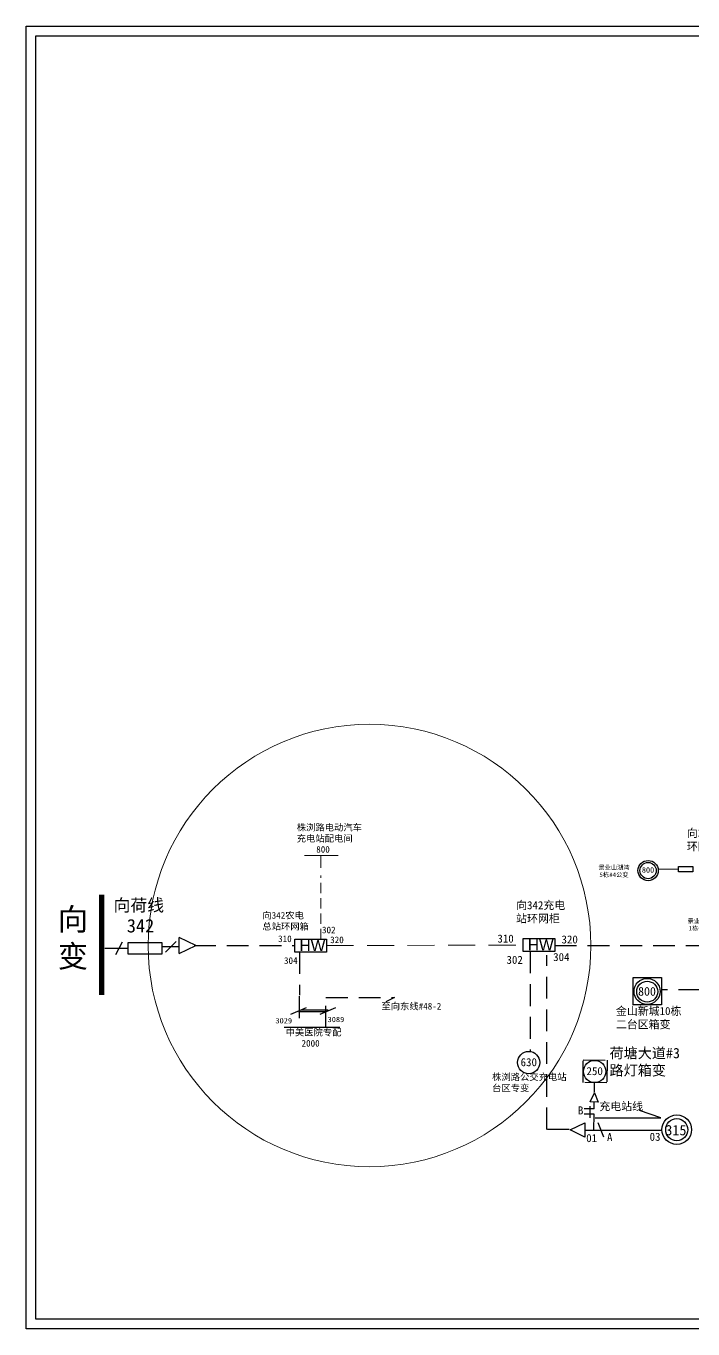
# Model space of a CAD drawing. Extents: x 417 to 858, y 49 to 343.
# Drawn here: x 417.1 to 567.4, y 48.9 to 342.7 of the extents above; entities that cross this region are included whole.
import ezdxf

# ---------------------------------------------------------------- set-up
doc = ezdxf.new("R2010")
doc.units = 0
doc.header["$LTSCALE"] = 0.774411
doc.linetypes.add('ACAD_ISO02W100', pattern=[15, 12, -3])
doc.linetypes.add('DASHED2', pattern=[9.525, 6.35, -3.175])
doc.layers.get('0').update_dxf_attribs({"linetype": 'CONTINUOUS'})
doc.layers.add('0-RefEdit0', color=7, linetype='CONTINUOUS')
doc.layers.add('Layer2', color=1, linetype='CONTINUOUS')
doc.styles.add('宋体_txtstyle_0.00_0_0', font='')
doc.styles.add('宋体_txtstyle_1.50_0_0', font='SIMSUN.TTC', dxfattribs={"height": 1.5})
doc.styles.add('宋体_txtstyle_150.00_0_0150', font='SIMSUN.TTC', dxfattribs={"height": 150})
doc.styles.add('宋体_txtstyle_2.33_0_0', font='', dxfattribs={"height": 2.327738})
doc.styles.add('宋体_txtstyle_26.00_0_0', font='', dxfattribs={"height": 26.003762})
doc.styles.add('宋体_txtstyle_6.55_0_0', font='', dxfattribs={"height": 6.552279})
doc.styles.get('宋体_txtstyle_0.00_0_0').set_extended_font_data('宋体')
doc.styles.get('宋体_txtstyle_2.33_0_0').set_extended_font_data('宋体')
doc.styles.get('宋体_txtstyle_26.00_0_0').set_extended_font_data('宋体')
doc.styles.get('宋体_txtstyle_6.55_0_0').set_extended_font_data('宋体')

msp = doc.modelspace()

# ---------------------------------------------------------------- linework, layer by layer
at = {"linetype": 'Continuous'}
for p, q in [((437.35, 133.34), (438.8, 136.15)), ((448.52, 133.84), (450.92, 136.23)), ((455.38, 135.36), (451.6, 137.16)), ((451.6, 133.57), (455.38, 135.36)), ((434.82, 134.72), (440.04, 134.73))]:
    msp.add_line(p, q, dxfattribs=at)
at = {"color": 0, "linetype": 'Continuous'}
for p, q in [((451.6, 133.57), (451.6, 137.16)), ((539.76, 93.79), (543, 95.39)), ((543, 95.39), (543, 92.13)), ((547.34, 92.1), (546, 95.39)), ((543, 92.13), (539.76, 93.79)), ((543.26, 93.67), (560.39, 93.67))]:
    msp.add_line(p, q, dxfattribs=at)
at = {"color": 0, "linetype": 'DASHED2'}
for p, q in [((454.96, 135.36), (477.7, 135.36)), ((536.27, 135.36), (605.43, 135.36)), ((478.7, 133.86), (478.7, 124.12)), ((530.71, 134), (530.71, 111.62)), ((534.5, 93.88), (534.5, 133.14)), ((478.67, 123.89), (478.67, 117.03)), ((484.68, 123.66), (500.11, 123.66)), ((484.68, 116.81), (484.68, 123.66)), ((576.42, 125.32), (560.2, 125.32)), ((534.59, 93.89), (539.51, 93.89))]:
    msp.add_line(p, q, dxfattribs=at)
at = {"linetype": 'ACAD_ISO02W100'}
msp.add_line((447.79, 135.16), (451.52, 135.15), dxfattribs=at)
at = {"linetype": 'DASHED2'}
for p, q in [((545.14, 98.52), (542.86, 98.52)), ((545.1, 97.28), (542.91, 97.28)), ((544.17, 99.14), (544.17, 96.52)), ((545.08, 93.67), (545.1, 97.28))]:
    msp.add_line(p, q, dxfattribs=at)
for p, q in [((560.14, 96.51), (555.33, 98.16)), ((545.38, 96.51), (560.14, 96.51))]:
    msp.add_line(p, q)
at = {"linetype": 'Continuous', "const_width": 1.21}
msp.add_lwpolyline([(434.13, 124.22), (434.13, 146.84)], dxfattribs=at)
at = {"linetype": 'Continuous'}
msp.add_lwpolyline([(447.67, 133.37), (440.1, 133.37), (440.1, 136.06), (447.67, 136.06)], close=True, dxfattribs=at)
at = {"color": 0, "linetype": 'Continuous'}
for points in [[(477.65, 136.81), (484.82, 136.81), (484.82, 133.83), (477.65, 133.83)], [(529.11, 136.96), (536.27, 136.96), (536.27, 133.98), (529.11, 133.98)]]:
    msp.add_lwpolyline(points, close=True, dxfattribs=at)
at = {"linetype": 'DASHED2'}
msp.add_lwpolyline([(547.98, 104.37), (542.62, 104.42), (542.67, 109.55), (548.03, 109.49)], close=True, dxfattribs=at)
at = {"color": 0, "linetype": 'Continuous'}
for centre, radius in [((557.29, 152.25), 2.28), ((557.06, 125), 2.94), ((563.75, 93.81), 3.33), ((563.75, 93.81), 2.5)]:
    msp.add_circle(centre, radius, dxfattribs=at)
at = {"color": 0}
for centre, radius in [((557.29, 152.25), 1.83), ((557.09, 124.94), 2.36)]:
    msp.add_circle(centre, radius, dxfattribs=at)
for centre in [(530.38, 108.95), (545.23, 106.94)]:
    msp.add_circle(centre, 2.51)
at = {"layer": '0-RefEdit0', "ltscale": 2}
msp.add_line((545.18, 102.2), (545.2, 104.49), dxfattribs=at)
at = {"layer": '0-RefEdit0', "color": 0, "ltscale": 2}
for p, q in [((544.2, 100.06), (545.18, 102.14)), ((546.01, 100.04), (544.2, 100.06)), ((545.14, 98.52), (545.15, 100.05)), ((545.18, 102.14), (546.01, 100.04))]:
    msp.add_line(p, q, dxfattribs=at)
at = {"layer": 'Layer2', "color": 7, "linetype": 'Continuous', "lineweight": 0, "ltscale": 0.177016}
for p, q in [((479.86, 155.66), (487.47, 155.64)), ((483.55, 152.86), (483.55, 155.69))]:
    msp.add_line(p, q, dxfattribs=at)
at = {"layer": 'Layer2', "color": 7, "linetype": 'DASHED2', "lineweight": 0, "ltscale": 0.468171}
msp.add_line((483.55, 136.81), (483.55, 151.17), dxfattribs=at)
at = {"layer": 'Layer2', "color": 7}
msp.add_line((564.04, 152.56), (559.58, 152.48), dxfattribs=at)
at = {"layer": 'Layer2', "color": 7, "linetype": 'DASHED2', "lineweight": 0, "ltscale": 1.238215}
msp.add_line((484.82, 135.32), (529.11, 135.47), dxfattribs=at)
at = {"layer": 'Layer2', "color": 0}
for p, q in [((500.11, 123.66), (498.14, 122.62)), ((476.8, 119.83), (480.28, 121.34)), ((479.07, 120.84), (485.16, 120.84)), ((483.41, 119.83), (486.89, 121.34)), ((478.47, 120.48), (484.56, 120.48)), ((475.29, 116.93), (487.81, 116.93))]:
    msp.add_line(p, q, dxfattribs=at)
at = {"layer": 'Layer2', "color": 7}
for points in [[(417.09, 342.72), (858.17, 342.72), (858.17, 48.87), (417.09, 48.87)], [(419.27, 340.55), (855.99, 340.55), (855.99, 51.04), (419.27, 51.04)]]:
    msp.add_lwpolyline(points, close=True, dxfattribs=at)
at = {"layer": 'Layer2', "color": 0}
for points in [[(564.11, 153.16), (567.36, 153.16), (567.36, 152), (564.11, 152)], [(553.94, 128.17), (560.28, 128.17), (560.28, 121.98), (553.94, 121.98)]]:
    msp.add_lwpolyline(points, close=True, dxfattribs=at)
at = {"layer": 'Layer2', "color": 12, "linetype": 'Continuous', "lineweight": 0, "ltscale": 1.627214, "true_color": 0xc00000}
msp.add_circle((494.49, 135.35), 49.89, dxfattribs=at)

# ---------------------------------------------------------------- texts
at = {"color": 0, "linetype": 'Continuous', "style": '宋体_txtstyle_2.33_0_0'}
msp.add_text('315', height=2.328, dxfattribs=at).set_placement((561.18, 92.55))
at = {"color": 0}
for s, insert, char_height, width, attachment_point, style in [('{\\fSimSun|b0|i0|c134|p2;向342景业山湖湾1栋环网箱}', (566.02, 161.61), 1.805, 22.7937, 1, '宋体_txtstyle_0.00_0_0'), ('{\\fSimSun|b0|i0|c134|p2;景业山湖湾5栋#4公变}', (549.6, 153.47), 1, 7.1729, 2, '宋体_txtstyle_0.00_0_0'), ('{\\fSimSun|b0|i0|c134|p2;景业山湖湾1栋#3公变}', (569.69, 141.42), 1, 7.1729, 2, '宋体_txtstyle_0.00_0_0'), ('310', (523.32, 137.81), 1.805, 166.6141, 1, '宋体_txtstyle_26.00_0_0'), ('320', (537.77, 137.62), 1.805, 21.6783, 1, '宋体_txtstyle_0.00_0_0'), ('302', (525.37, 133.02), 1.805, 21.6783, 1, '宋体_txtstyle_0.00_0_0'), ('304', (535.89, 133.65), 1.805, 21.6783, 1, '宋体_txtstyle_0.00_0_0'), ('800', (555.03, 125.99), 1.967, 9.9989, 1, '宋体_txtstyle_0.00_0_0'), ('{\\fSimSun|b0|i0|c134|p2;金山新城10栋二台区箱变}', (550.03, 121.47), 1.805, 16.8219, 1, '宋体_txtstyle_0.00_0_0'), ('3029', (473.29, 118.98), 1.2, 21.6783, 1, '宋体_txtstyle_0.00_0_0'), ('3089', (485.05, 119.27), 1.2, 21.6783, 1, '宋体_txtstyle_0.00_0_0'), ('荷塘大道#3路灯箱变', (548.6, 112.25), 2.328, 16.7819, 1, '宋体_txtstyle_0.00_0_0'), ('630', (528.55, 109.94), 1.81, 3.8063, 1, '宋体_txtstyle_0.00_0_0'), ('株浏路公交充电站台区专变', (522.12, 106.45), 1.5, 16.7819, 1, '宋体_txtstyle_0.00_0_0'), ('250', (543.4, 107.93), 1.81, 3.8063, 1, '宋体_txtstyle_0.00_0_0'), ('B', (541.47, 99.06), 1.81, 14.5105, 1, '宋体_txtstyle_0.00_0_0'), ('01', (543.34, 92.82), 1.805, 14.5105, 1, '宋体_txtstyle_0.00_0_0'), ('A', (548.02, 93.04), 1.81, 14.5105, 1, '宋体_txtstyle_0.00_0_0'), ('03', (557.63, 93.11), 1.805, 21.6783, 1, '宋体_txtstyle_0.00_0_0')]:
    msp.add_mtext(s, dxfattribs=dict(at, insert=insert, char_height=char_height, width=width, attachment_point=attachment_point, style=style))
at = {"color": 0, "linetype": 'Continuous', "attachment_point": 1, "style": '宋体_txtstyle_0.00_0_0'}
for s, insert, char_height, width in [('800', (555.88, 153), 1.24, 3.3639), ('{\\fArial|b0|i0|c0|p32;HW}', (478.72, 136.6), 2.5, 4.8204), ('{\\fArial|b0|i0|c0|p32;HW}', (530.18, 136.75), 2.5, 4.8204)]:
    msp.add_mtext(s, dxfattribs=dict(at, insert=insert, char_height=char_height, width=width))
at = {"linetype": 'Continuous', "attachment_point": 1, "style": '宋体_txtstyle_0.00_0_0'}
for s, insert, char_height, width in [('{\\H0.7143x;向\\P变}', (424.23, 143.77), 7, 36.1441), ('向荷线', (436.8, 145.84), 2.783, 43.5549), ('342', (439.8, 141.32), 3.025, 6.843)]:
    msp.add_mtext(s, dxfattribs=dict(at, insert=insert, char_height=char_height, width=width))
at = {"color": 0, "linetype": 'DASHED2', "insert": (527.54, 145.34), "char_height": 1.805, "width": 12.976, "attachment_point": 1, "style": '宋体_txtstyle_6.55_0_0'}
msp.add_mtext('{\\fSimSun|b0|i0|c134|p2;向}342{\\fSimSun|b0|i0|c134|p2;充电站环网柜}', dxfattribs=at)
at = {"color": 7, "char_height": 1.5, "style": '宋体_txtstyle_1.50_0_0'}
for s, insert, width, attachment_point in [('302', (483.79, 139.61), 21.6783, 1), ('304', (475.22, 132.69), 21.6783, 1), ('中美医院专配', (481.89, 116.52), 17.3994, 2)]:
    msp.add_mtext(s, dxfattribs=dict(at, insert=insert, width=width, attachment_point=attachment_point))
at = {"insert": (546.31, 99.99), "char_height": 1.805, "width": 15.9712, "attachment_point": 1, "style": '宋体_txtstyle_0.00_0_0'}
msp.add_mtext('充电站线', dxfattribs=at)
at = {"layer": 'Layer2', "color": 7, "linetype": 'Continuous', "lineweight": 0, "ltscale": 0.200791, "insert": (478.1, 162.74), "char_height": 1.5, "attachment_point": 1, "style": '宋体_txtstyle_150.00_0_0150'}
msp.add_mtext('株浏路电动汽车^M^J充电站配电间', dxfattribs=at)
at = {"layer": 'Layer2', "color": 7, "linetype": 'Continuous', "lineweight": 0, "ltscale": 0.79697, "insert": (482.49, 157.78), "char_height": 1.5, "attachment_point": 1, "style": '宋体_txtstyle_150.00_0_0150'}
msp.add_mtext('800', dxfattribs=at)
at = {"layer": 'Layer2', "color": 7, "linetype": 'DASHED2', "lineweight": 0, "ltscale": 1.06157, "insert": (470.35, 142.9), "char_height": 1.5, "attachment_point": 1, "style": '宋体_txtstyle_1.50_0_0'}
msp.add_mtext('向342农电^M^J总站环网箱', dxfattribs=at)
at = {"layer": 'Layer2', "color": 7, "linetype": 'Continuous', "lineweight": 0, "ltscale": 0.702606, "insert": (473.9, 137.62), "char_height": 1.5, "attachment_point": 1, "style": '宋体_txtstyle_1.50_0_0'}
msp.add_mtext('310', dxfattribs=at)
at = {"layer": 'Layer2', "color": 7, "linetype": 'Continuous', "lineweight": 0, "ltscale": 0.650562, "insert": (485.63, 137.38), "char_height": 1.5, "attachment_point": 1, "style": '宋体_txtstyle_150.00_0_0150'}
msp.add_mtext('320', dxfattribs=at)
at = {"layer": 'Layer2', "color": 1, "linetype": 'Continuous', "lineweight": 0, "ltscale": 0.683274, "true_color": 0xff0000, "insert": (497.18, 122.41), "char_height": 1.5, "attachment_point": 1, "style": '宋体_txtstyle_150.00_0_0150'}
msp.add_mtext('至向东线#48-2', dxfattribs=at)
at = {"layer": 'Layer2', "color": 7, "linetype": 'Continuous', "lineweight": 0, "ltscale": 0.683274, "insert": (479.18, 114.04), "char_height": 1.5, "attachment_point": 1, "style": '宋体_txtstyle_150.00_0_0150'}
msp.add_mtext('2000', dxfattribs=at)

doc.saveas('drawing.dxf')
